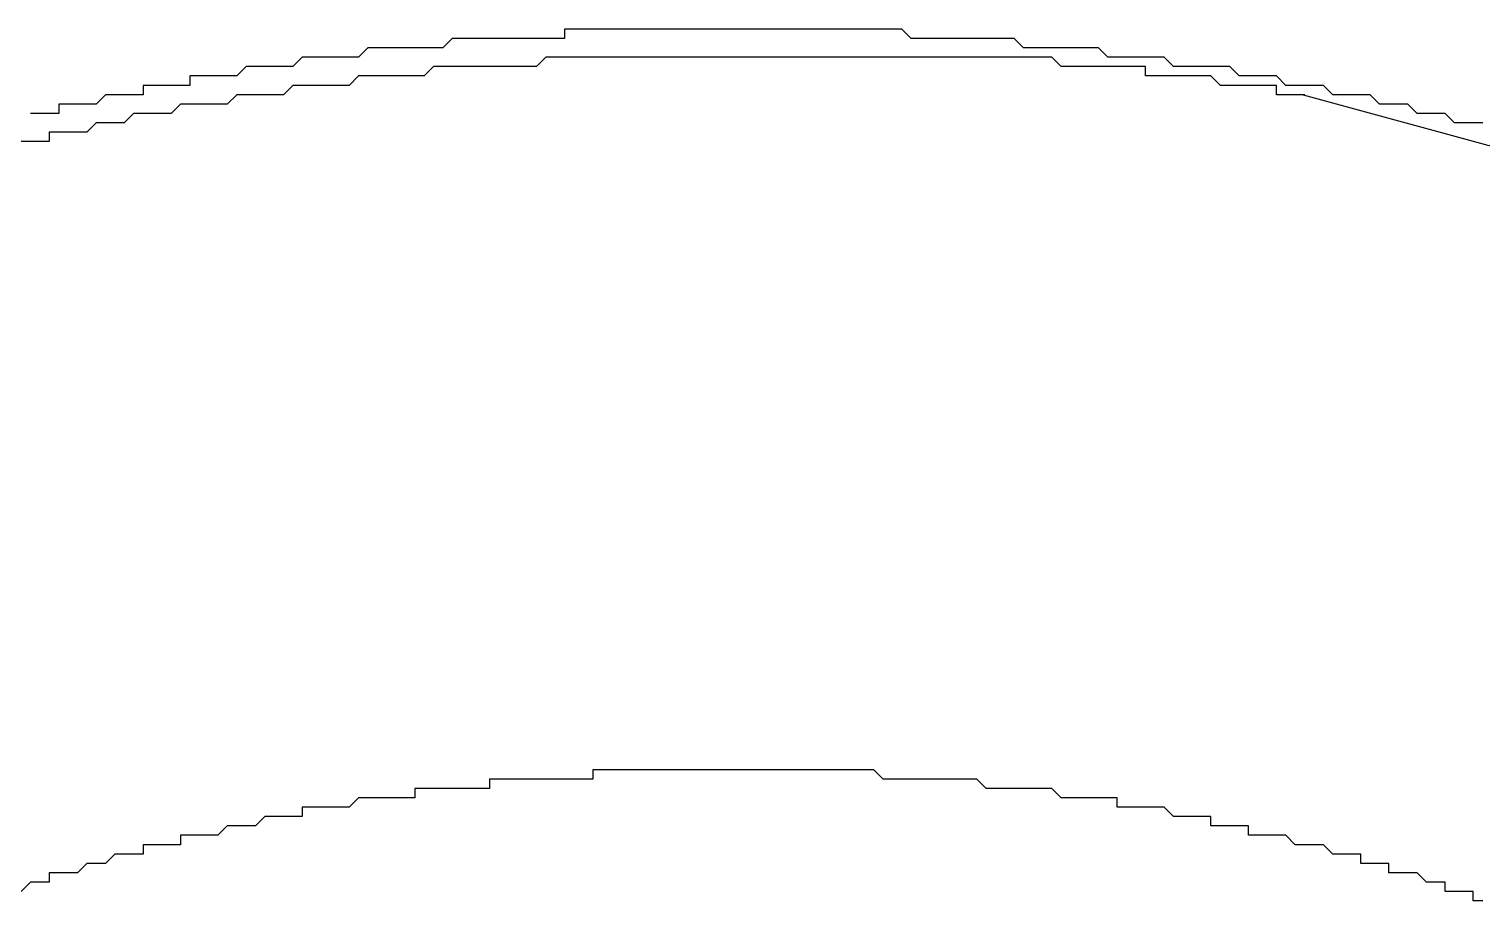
# Model space of a CAD drawing. Header units: inches. Extents: x -233729 to 737493, y -275239 to 196021.
# Drawn here: x 372544.3 to 372699.4, y -220699.8 to -220606.8 of the extents above; entities that cross this region are included whole.
import ezdxf

# ---------------------------------------------------------------- set-up
doc = ezdxf.new("R2010")
doc.units = ezdxf.units.IN
doc.header["$MEASUREMENT"] = 0
doc.layers.add('_FL_FAC_OFFICES', color=252, linetype='Continuous')
doc.layers.add('_FL_FAC_WALLS', color=252, linetype='Continuous')

# ---------------------------------------------------------------- blocks, each defined once
blk = doc.blocks.new('FL_Building')
at = {"layer": '_FL_FAC_OFFICES', "color": 0}
blk.add_line((2259611.54, -304901.9), (2259580.44, -304893.42), dxfattribs=at)
for points in [[(2259519.56, -304886.37, 0), (2259519.56, -304886.37, 0), (2259518.56, -304886.37, 0), (2259517.56, -304886.37, 0), (2259517.56, -304886.37, 0), (2259516.56, -304886.37, 0), (2259516.56, -304886.37, 0), (2259515.56, -304886.37, 0), (2259514.56, -304886.37, 0), (2259514.56, -304886.37, 0), (2259513.56, -304886.37, 0), (2259513.56, -304886.37, 0), (2259512.56, -304886.37, 0), (2259511.56, -304886.37, 0), (2259511.56, -304886.37, 0), (2259510.56, -304886.37, 0), (2259510.56, -304886.37, 0), (2259509.56, -304886.37, 0), (2259509.56, -304886.37, 0), (2259508.56, -304886.37, 0), (2259507.56, -304886.37, 0), (2259507.56, -304886.37, 0), (2259506.56, -304886.37, 0), (2259506.56, -304886.37, 0), (2259505.56, -304886.37, 0), (2259504.56, -304886.37, 0), (2259504.56, -304886.37, 0), (2259503.56, -304886.37, 0), (2259503.56, -304886.37, 0), (2259502.56, -304886.37, 0), (2259501.56, -304886.37, 0), (2259501.56, -304887.37, 0), (2259500.56, -304887.37, 0), (2259500.56, -304887.37, 0), (2259499.56, -304887.37, 0), (2259498.56, -304887.37, 0), (2259498.56, -304887.37, 0), (2259497.56, -304887.37, 0), (2259497.56, -304887.37, 0), (2259496.56, -304887.37, 0), (2259495.56, -304887.37, 0), (2259495.56, -304887.37, 0), (2259494.56, -304887.37, 0), (2259494.56, -304887.37, 0), (2259493.56, -304887.37, 0), (2259492.56, -304887.37, 0), (2259492.56, -304887.37, 0), (2259491.56, -304887.37, 0), (2259491.56, -304887.37, 0), (2259490.56, -304887.37, 0), (2259489.56, -304887.37, 0), (2259489.56, -304887.37, 0), (2259488.56, -304888.37, 0), (2259488.56, -304888.37, 0), (2259487.56, -304888.37, 0), (2259486.56, -304888.37, 0), (2259486.56, -304888.37, 0), (2259485.56, -304888.37, 0), (2259485.56, -304888.37, 0), (2259484.56, -304888.37, 0), (2259484.56, -304888.37, 0), (2259483.56, -304888.37, 0), (2259482.56, -304888.37, 0), (2259482.56, -304888.37, 0), (2259481.56, -304888.37, 0), (2259481.56, -304888.37, 0), (2259480.56, -304888.37, 0), (2259479.56, -304889.37, 0), (2259479.56, -304889.37, 0), (2259478.56, -304889.37, 0), (2259478.56, -304889.37, 0), (2259477.56, -304889.37, 0), (2259476.56, -304889.37, 0), (2259476.56, -304889.37, 0), (2259475.56, -304889.37, 0), (2259475.56, -304889.37, 0), (2259474.56, -304889.37, 0), (2259473.56, -304889.37, 0), (2259473.56, -304889.37, 0), (2259472.56, -304890.37, 0), (2259472.56, -304890.37, 0), (2259471.56, -304890.37, 0), (2259471.56, -304890.37, 0), (2259470.56, -304890.37, 0), (2259469.56, -304890.37, 0), (2259469.56, -304890.37, 0), (2259468.56, -304890.37, 0), (2259468.56, -304890.37, 0), (2259467.56, -304890.37, 0), (2259466.56, -304891.37, 0), (2259466.56, -304891.37, 0), (2259465.56, -304891.37, 0), (2259465.56, -304891.37, 0), (2259464.56, -304891.37, 0), (2259463.56, -304891.37, 0), (2259463.56, -304891.37, 0), (2259462.56, -304891.37, 0), (2259462.56, -304891.37, 0), (2259461.56, -304891.37, 0), (2259461.56, -304892.37, 0), (2259460.56, -304892.37, 0), (2259459.56, -304892.37, 0), (2259459.56, -304892.37, 0), (2259458.56, -304892.37, 0), (2259458.56, -304892.37, 0), (2259457.56, -304892.37, 0), (2259456.56, -304892.37, 0), (2259456.56, -304893.37, 0), (2259455.56, -304893.37, 0), (2259455.56, -304893.37, 0), (2259454.56, -304893.37, 0), (2259454.56, -304893.37, 0), (2259453.56, -304893.37, 0), (2259452.56, -304893.37, 0), (2259452.56, -304893.37, 0), (2259451.56, -304894.37, 0), (2259451.56, -304894.37, 0), (2259450.56, -304894.37, 0), (2259449.56, -304894.37, 0), (2259449.56, -304894.37, 0), (2259448.56, -304894.37, 0), (2259448.56, -304894.37, 0), (2259447.56, -304894.37, 0), (2259447.56, -304895.37, 0), (2259446.56, -304895.37, 0), (2259445.56, -304895.37, 0), (2259445.56, -304895.37, 0), (2259444.56, -304895.37, 0), (2259444.56, -304895.37, 0)], [(2259599.56, -304896.37, 0), (2259598.56, -304896.37, 0), (2259598.56, -304896.37, 0), (2259597.56, -304896.37, 0), (2259596.56, -304896.37, 0), (2259596.56, -304896.37, 0), (2259595.56, -304895.37, 0), (2259594.56, -304895.37, 0), (2259593.56, -304895.37, 0), (2259593.56, -304895.37, 0), (2259592.56, -304895.37, 0), (2259591.56, -304894.37, 0), (2259591.56, -304894.37, 0), (2259590.56, -304894.37, 0), (2259589.56, -304894.37, 0), (2259588.56, -304894.37, 0), (2259588.56, -304894.37, 0), (2259587.56, -304893.37, 0), (2259586.56, -304893.37, 0), (2259586.56, -304893.37, 0), (2259585.56, -304893.37, 0), (2259584.56, -304893.37, 0), (2259583.56, -304893.37, 0), (2259583.56, -304893.37, 0), (2259582.56, -304892.37, 0), (2259581.56, -304892.37, 0), (2259581.56, -304892.37, 0), (2259580.56, -304892.37, 0), (2259579.56, -304892.37, 0), (2259578.56, -304892.37, 0), (2259578.56, -304892.37, 0), (2259577.56, -304891.37, 0), (2259576.56, -304891.37, 0), (2259575.56, -304891.37, 0), (2259575.56, -304891.37, 0), (2259574.56, -304891.37, 0), (2259573.56, -304891.37, 0), (2259573.56, -304891.37, 0), (2259572.56, -304890.37, 0), (2259571.56, -304890.37, 0), (2259570.56, -304890.37, 0), (2259570.56, -304890.37, 0), (2259569.56, -304890.37, 0), (2259568.56, -304890.37, 0), (2259568.56, -304890.37, 0), (2259567.56, -304890.37, 0), (2259566.56, -304890.37, 0), (2259565.56, -304889.37, 0), (2259565.56, -304889.37, 0), (2259564.56, -304889.37, 0), (2259563.56, -304889.37, 0), (2259562.56, -304889.37, 0), (2259562.56, -304889.37, 0), (2259561.56, -304889.37, 0), (2259560.56, -304889.37, 0), (2259560.56, -304889.37, 0), (2259559.56, -304889.37, 0), (2259558.56, -304888.37, 0), (2259557.56, -304888.37, 0), (2259557.56, -304888.37, 0), (2259556.56, -304888.37, 0), (2259555.56, -304888.37, 0), (2259554.56, -304888.37, 0), (2259554.56, -304888.37, 0), (2259553.56, -304888.37, 0), (2259552.56, -304888.37, 0), (2259551.56, -304888.37, 0), (2259551.56, -304888.37, 0), (2259550.56, -304888.37, 0), (2259549.56, -304887.37, 0), (2259549.56, -304887.37, 0), (2259548.56, -304887.37, 0), (2259547.56, -304887.37, 0), (2259546.56, -304887.37, 0), (2259546.56, -304887.37, 0), (2259545.56, -304887.37, 0), (2259544.56, -304887.37, 0), (2259543.56, -304887.37, 0), (2259543.56, -304887.37, 0), (2259542.56, -304887.37, 0), (2259541.56, -304887.37, 0), (2259541.56, -304887.37, 0), (2259540.56, -304887.37, 0), (2259539.56, -304887.37, 0), (2259538.56, -304887.37, 0), (2259538.56, -304887.37, 0), (2259537.56, -304886.37, 0), (2259536.56, -304886.37, 0), (2259535.56, -304886.37, 0), (2259535.56, -304886.37, 0), (2259534.56, -304886.37, 0), (2259533.56, -304886.37, 0), (2259532.56, -304886.37, 0), (2259532.56, -304886.37, 0), (2259531.56, -304886.37, 0), (2259530.56, -304886.37, 0), (2259530.56, -304886.37, 0), (2259529.56, -304886.37, 0), (2259528.56, -304886.37, 0), (2259527.56, -304886.37, 0), (2259527.56, -304886.37, 0), (2259526.56, -304886.37, 0), (2259525.56, -304886.37, 0), (2259524.56, -304886.37, 0), (2259524.56, -304886.37, 0), (2259523.56, -304886.37, 0), (2259522.56, -304886.37, 0), (2259521.56, -304886.37, 0), (2259521.56, -304886.37, 0), (2259520.56, -304886.37, 0), (2259519.56, -304886.37, 0)], [(2259599.56, -304896.37, 0), (2259598.56, -304896.37, 0), (2259598.56, -304896.37, 0), (2259597.56, -304896.37, 0), (2259596.56, -304896.37, 0), (2259596.56, -304896.37, 0), (2259595.56, -304895.37, 0), (2259594.56, -304895.37, 0), (2259593.56, -304895.37, 0), (2259593.56, -304895.37, 0), (2259592.56, -304895.37, 0), (2259591.56, -304894.37, 0), (2259591.56, -304894.37, 0), (2259590.56, -304894.37, 0), (2259589.56, -304894.37, 0), (2259588.56, -304894.37, 0), (2259588.56, -304894.37, 0), (2259587.56, -304893.37, 0), (2259586.56, -304893.37, 0), (2259586.56, -304893.37, 0), (2259585.56, -304893.37, 0), (2259584.56, -304893.37, 0), (2259583.56, -304893.37, 0), (2259583.56, -304893.37, 0), (2259582.56, -304892.37, 0), (2259581.56, -304892.37, 0), (2259581.56, -304892.37, 0), (2259580.56, -304892.37, 0), (2259579.56, -304892.37, 0), (2259578.56, -304892.37, 0), (2259578.56, -304892.37, 0), (2259577.56, -304891.37, 0), (2259576.56, -304891.37, 0), (2259575.56, -304891.37, 0), (2259575.56, -304891.37, 0), (2259574.56, -304891.37, 0), (2259573.56, -304891.37, 0), (2259573.56, -304891.37, 0), (2259572.56, -304890.37, 0), (2259571.56, -304890.37, 0), (2259570.56, -304890.37, 0), (2259570.56, -304890.37, 0), (2259569.56, -304890.37, 0), (2259568.56, -304890.37, 0), (2259568.56, -304890.37, 0), (2259567.56, -304890.37, 0), (2259566.56, -304890.37, 0), (2259565.56, -304889.37, 0), (2259565.56, -304889.37, 0), (2259564.56, -304889.37, 0), (2259563.56, -304889.37, 0), (2259562.56, -304889.37, 0), (2259562.56, -304889.37, 0), (2259561.56, -304889.37, 0), (2259560.56, -304889.37, 0), (2259560.56, -304889.37, 0), (2259559.56, -304889.37, 0), (2259558.56, -304888.37, 0), (2259557.56, -304888.37, 0), (2259557.56, -304888.37, 0), (2259556.56, -304888.37, 0), (2259555.56, -304888.37, 0), (2259554.56, -304888.37, 0), (2259554.56, -304888.37, 0), (2259553.56, -304888.37, 0), (2259552.56, -304888.37, 0), (2259551.56, -304888.37, 0), (2259551.56, -304888.37, 0), (2259550.56, -304888.37, 0), (2259549.56, -304887.37, 0), (2259549.56, -304887.37, 0), (2259548.56, -304887.37, 0), (2259547.56, -304887.37, 0), (2259546.56, -304887.37, 0), (2259546.56, -304887.37, 0), (2259545.56, -304887.37, 0), (2259544.56, -304887.37, 0), (2259543.56, -304887.37, 0), (2259543.56, -304887.37, 0), (2259542.56, -304887.37, 0), (2259541.56, -304887.37, 0), (2259541.56, -304887.37, 0), (2259540.56, -304887.37, 0), (2259539.56, -304887.37, 0), (2259538.56, -304887.37, 0), (2259538.56, -304887.37, 0), (2259537.56, -304886.37, 0), (2259536.56, -304886.37, 0), (2259535.56, -304886.37, 0), (2259535.56, -304886.37, 0), (2259534.56, -304886.37, 0), (2259533.56, -304886.37, 0), (2259532.56, -304886.37, 0), (2259532.56, -304886.37, 0), (2259531.56, -304886.37, 0), (2259530.56, -304886.37, 0), (2259530.56, -304886.37, 0), (2259529.56, -304886.37, 0), (2259528.56, -304886.37, 0), (2259527.56, -304886.37, 0), (2259527.56, -304886.37, 0), (2259526.56, -304886.37, 0), (2259525.56, -304886.37, 0), (2259524.56, -304886.37, 0), (2259524.56, -304886.37, 0), (2259523.56, -304886.37, 0), (2259522.56, -304886.37, 0), (2259521.56, -304886.37, 0), (2259521.56, -304886.37, 0), (2259520.56, -304886.37, 0), (2259519.56, -304886.37, 0)], [(2259519.56, -304889.37, 0), (2259519.56, -304889.37, 0), (2259518.56, -304889.37, 0), (2259517.56, -304889.37, 0), (2259516.56, -304889.37, 0), (2259516.56, -304889.37, 0), (2259515.56, -304889.37, 0), (2259514.56, -304889.37, 0), (2259513.56, -304889.37, 0), (2259513.56, -304889.37, 0), (2259512.56, -304889.37, 0), (2259511.56, -304889.37, 0), (2259510.56, -304889.37, 0), (2259510.56, -304889.37, 0), (2259509.56, -304889.37, 0), (2259508.56, -304889.37, 0), (2259507.56, -304889.37, 0), (2259507.56, -304889.37, 0), (2259506.56, -304889.37, 0), (2259505.56, -304889.37, 0), (2259505.56, -304889.37, 0), (2259504.56, -304889.37, 0), (2259503.56, -304889.37, 0), (2259502.56, -304889.37, 0), (2259502.56, -304889.37, 0), (2259501.56, -304889.37, 0), (2259500.56, -304889.37, 0), (2259499.56, -304889.37, 0), (2259499.56, -304889.37, 0), (2259498.56, -304890.37, 0), (2259497.56, -304890.37, 0), (2259496.56, -304890.37, 0), (2259496.56, -304890.37, 0), (2259495.56, -304890.37, 0), (2259494.56, -304890.37, 0), (2259494.56, -304890.37, 0), (2259493.56, -304890.37, 0), (2259492.56, -304890.37, 0), (2259491.56, -304890.37, 0), (2259491.56, -304890.37, 0), (2259490.56, -304890.37, 0), (2259489.56, -304890.37, 0), (2259488.56, -304890.37, 0), (2259488.56, -304890.37, 0), (2259487.56, -304890.37, 0), (2259486.56, -304891.37, 0), (2259485.56, -304891.37, 0), (2259485.56, -304891.37, 0), (2259484.56, -304891.37, 0), (2259483.56, -304891.37, 0), (2259483.56, -304891.37, 0), (2259482.56, -304891.37, 0), (2259481.56, -304891.37, 0), (2259480.56, -304891.37, 0), (2259480.56, -304891.37, 0), (2259479.56, -304891.37, 0), (2259478.56, -304892.37, 0), (2259477.56, -304892.37, 0), (2259477.56, -304892.37, 0), (2259476.56, -304892.37, 0), (2259475.56, -304892.37, 0), (2259475.56, -304892.37, 0), (2259474.56, -304892.37, 0), (2259473.56, -304892.37, 0), (2259472.56, -304892.37, 0), (2259472.56, -304892.37, 0), (2259471.56, -304893.37, 0), (2259470.56, -304893.37, 0), (2259469.56, -304893.37, 0), (2259469.56, -304893.37, 0), (2259468.56, -304893.37, 0), (2259467.56, -304893.37, 0), (2259467.56, -304893.37, 0), (2259466.56, -304893.37, 0), (2259465.56, -304894.37, 0), (2259464.56, -304894.37, 0), (2259464.56, -304894.37, 0), (2259463.56, -304894.37, 0), (2259462.56, -304894.37, 0), (2259462.56, -304894.37, 0), (2259461.56, -304894.37, 0), (2259460.56, -304894.37, 0), (2259459.56, -304895.37, 0), (2259459.56, -304895.37, 0), (2259458.56, -304895.37, 0), (2259457.56, -304895.37, 0), (2259456.56, -304895.37, 0), (2259456.56, -304895.37, 0), (2259455.56, -304895.37, 0), (2259454.56, -304896.37, 0), (2259454.56, -304896.37, 0), (2259453.56, -304896.37, 0), (2259452.56, -304896.37, 0), (2259451.56, -304896.37, 0), (2259451.56, -304896.37, 0), (2259450.56, -304897.37, 0), (2259449.56, -304897.37, 0), (2259449.56, -304897.37, 0), (2259448.56, -304897.37, 0), (2259447.56, -304897.37, 0), (2259446.56, -304897.37, 0), (2259446.56, -304898.37, 0), (2259445.56, -304898.37, 0), (2259444.56, -304898.37, 0), (2259444.56, -304898.37, 0), (2259443.56, -304898.37, 0)], [(2259580.56, -304893.37, 0), (2259579.56, -304893.37, 0), (2259579.56, -304893.37, 0), (2259578.56, -304893.37, 0), (2259578.56, -304893.37, 0), (2259578.56, -304893.37, 0), (2259577.56, -304893.37, 0), (2259577.56, -304892.37, 0), (2259576.56, -304892.37, 0), (2259576.56, -304892.37, 0), (2259575.56, -304892.37, 0), (2259575.56, -304892.37, 0), (2259574.56, -304892.37, 0), (2259574.56, -304892.37, 0), (2259573.56, -304892.37, 0), (2259573.56, -304892.37, 0), (2259572.56, -304892.37, 0), (2259572.56, -304892.37, 0), (2259571.56, -304892.37, 0), (2259571.56, -304892.37, 0), (2259570.56, -304891.37, 0), (2259570.56, -304891.37, 0), (2259570.56, -304891.37, 0), (2259569.56, -304891.37, 0), (2259569.56, -304891.37, 0), (2259568.56, -304891.37, 0), (2259568.56, -304891.37, 0), (2259567.56, -304891.37, 0), (2259567.56, -304891.37, 0), (2259566.56, -304891.37, 0), (2259566.56, -304891.37, 0), (2259565.56, -304891.37, 0), (2259565.56, -304891.37, 0), (2259564.56, -304891.37, 0), (2259564.56, -304891.37, 0), (2259563.56, -304891.37, 0), (2259563.56, -304890.37, 0), (2259562.56, -304890.37, 0), (2259562.56, -304890.37, 0), (2259562.56, -304890.37, 0), (2259561.56, -304890.37, 0), (2259561.56, -304890.37, 0), (2259560.56, -304890.37, 0), (2259560.56, -304890.37, 0), (2259559.56, -304890.37, 0), (2259559.56, -304890.37, 0), (2259558.56, -304890.37, 0), (2259558.56, -304890.37, 0), (2259557.56, -304890.37, 0), (2259557.56, -304890.37, 0), (2259556.56, -304890.37, 0), (2259556.56, -304890.37, 0), (2259555.56, -304890.37, 0), (2259555.56, -304890.37, 0), (2259554.56, -304890.37, 0), (2259554.56, -304890.37, 0), (2259553.56, -304889.37, 0), (2259553.56, -304889.37, 0), (2259553.56, -304889.37, 0), (2259552.56, -304889.37, 0), (2259552.56, -304889.37, 0), (2259551.56, -304889.37, 0), (2259551.56, -304889.37, 0), (2259550.56, -304889.37, 0), (2259550.56, -304889.37, 0), (2259549.56, -304889.37, 0), (2259549.56, -304889.37, 0), (2259548.56, -304889.37, 0), (2259548.56, -304889.37, 0), (2259547.56, -304889.37, 0), (2259547.56, -304889.37, 0), (2259546.56, -304889.37, 0), (2259546.56, -304889.37, 0), (2259545.56, -304889.37, 0), (2259545.56, -304889.37, 0), (2259544.56, -304889.37, 0), (2259544.56, -304889.37, 0), (2259544.56, -304889.37, 0), (2259543.56, -304889.37, 0), (2259543.56, -304889.37, 0), (2259542.56, -304889.37, 0), (2259542.56, -304889.37, 0), (2259541.56, -304889.37, 0), (2259541.56, -304889.37, 0), (2259540.56, -304889.37, 0), (2259540.56, -304889.37, 0), (2259539.56, -304889.37, 0), (2259539.56, -304889.37, 0), (2259538.56, -304889.37, 0), (2259538.56, -304889.37, 0), (2259537.56, -304889.37, 0), (2259537.56, -304889.37, 0), (2259536.56, -304889.37, 0), (2259536.56, -304889.37, 0), (2259535.56, -304889.37, 0), (2259535.56, -304889.37, 0), (2259534.56, -304889.37, 0), (2259534.56, -304889.37, 0), (2259534.56, -304889.37, 0), (2259533.56, -304889.37, 0), (2259533.56, -304889.37, 0), (2259532.56, -304889.37, 0), (2259532.56, -304889.37, 0), (2259531.56, -304889.37, 0), (2259531.56, -304889.37, 0), (2259530.56, -304889.37, 0), (2259530.56, -304889.37, 0), (2259529.56, -304889.37, 0), (2259529.56, -304889.37, 0), (2259528.56, -304889.37, 0), (2259528.56, -304889.37, 0), (2259527.56, -304889.37, 0), (2259527.56, -304889.37, 0), (2259526.56, -304889.37, 0), (2259526.56, -304889.37, 0), (2259525.56, -304889.37, 0), (2259525.56, -304889.37, 0), (2259524.56, -304889.37, 0), (2259524.56, -304889.37, 0), (2259524.56, -304889.37, 0), (2259523.56, -304889.37, 0), (2259523.56, -304889.37, 0), (2259522.56, -304889.37, 0), (2259522.56, -304889.37, 0), (2259521.56, -304889.37, 0), (2259521.56, -304889.37, 0), (2259520.56, -304889.37, 0), (2259520.56, -304889.37, 0), (2259519.56, -304889.37, 0)], [(2259519.56, -304965.37, 0), (2259519.56, -304965.37, 0), (2259518.56, -304965.37, 0), (2259518.56, -304965.37, 0), (2259517.56, -304965.37, 0), (2259516.56, -304965.37, 0), (2259516.56, -304965.37, 0), (2259515.56, -304965.37, 0), (2259515.56, -304965.37, 0), (2259514.56, -304965.37, 0), (2259514.56, -304965.37, 0), (2259513.56, -304965.37, 0), (2259513.56, -304965.37, 0), (2259512.56, -304965.37, 0), (2259511.56, -304965.37, 0), (2259511.56, -304965.37, 0), (2259510.56, -304965.37, 0), (2259510.56, -304965.37, 0), (2259509.56, -304965.37, 0), (2259509.56, -304965.37, 0), (2259508.56, -304965.37, 0), (2259508.56, -304965.37, 0), (2259507.56, -304965.37, 0), (2259506.56, -304965.37, 0), (2259506.56, -304965.37, 0), (2259505.56, -304965.37, 0), (2259505.56, -304965.37, 0), (2259504.56, -304965.37, 0), (2259504.56, -304966.37, 0), (2259503.56, -304966.37, 0), (2259503.56, -304966.37, 0), (2259502.56, -304966.37, 0), (2259501.56, -304966.37, 0), (2259501.56, -304966.37, 0), (2259500.56, -304966.37, 0), (2259500.56, -304966.37, 0), (2259499.56, -304966.37, 0), (2259499.56, -304966.37, 0), (2259498.56, -304966.37, 0), (2259498.56, -304966.37, 0), (2259497.56, -304966.37, 0), (2259496.56, -304966.37, 0), (2259496.56, -304966.37, 0), (2259495.56, -304966.37, 0), (2259495.56, -304966.37, 0), (2259494.56, -304966.37, 0), (2259494.56, -304966.37, 0), (2259493.56, -304966.37, 0), (2259493.56, -304967.37, 0), (2259492.56, -304967.37, 0), (2259491.56, -304967.37, 0), (2259491.56, -304967.37, 0), (2259490.56, -304967.37, 0), (2259490.56, -304967.37, 0), (2259489.56, -304967.37, 0), (2259489.56, -304967.37, 0), (2259488.56, -304967.37, 0), (2259488.56, -304967.37, 0), (2259487.56, -304967.37, 0), (2259486.56, -304967.37, 0), (2259486.56, -304967.37, 0), (2259485.56, -304967.37, 0), (2259485.56, -304968.37, 0), (2259484.56, -304968.37, 0), (2259484.56, -304968.37, 0), (2259483.56, -304968.37, 0), (2259483.56, -304968.37, 0), (2259482.56, -304968.37, 0), (2259482.56, -304968.37, 0), (2259481.56, -304968.37, 0), (2259480.56, -304968.37, 0), (2259480.56, -304968.37, 0), (2259479.56, -304968.37, 0), (2259479.56, -304968.37, 0), (2259478.56, -304969.37, 0), (2259478.56, -304969.37, 0), (2259477.56, -304969.37, 0), (2259477.56, -304969.37, 0), (2259476.56, -304969.37, 0), (2259475.56, -304969.37, 0), (2259475.56, -304969.37, 0), (2259474.56, -304969.37, 0), (2259474.56, -304969.37, 0), (2259473.56, -304969.37, 0), (2259473.56, -304970.37, 0), (2259472.56, -304970.37, 0), (2259472.56, -304970.37, 0), (2259471.56, -304970.37, 0), (2259471.56, -304970.37, 0), (2259470.56, -304970.37, 0), (2259469.56, -304970.37, 0), (2259469.56, -304970.37, 0), (2259468.56, -304971.37, 0), (2259468.56, -304971.37, 0), (2259467.56, -304971.37, 0), (2259467.56, -304971.37, 0), (2259466.56, -304971.37, 0), (2259466.56, -304971.37, 0), (2259465.56, -304971.37, 0), (2259465.56, -304971.37, 0), (2259464.56, -304972.37, 0), (2259464.56, -304972.37, 0), (2259463.56, -304972.37, 0), (2259462.56, -304972.37, 0), (2259462.56, -304972.37, 0), (2259461.56, -304972.37, 0), (2259461.56, -304972.37, 0), (2259460.56, -304972.37, 0), (2259460.56, -304973.37, 0), (2259459.56, -304973.37, 0), (2259459.56, -304973.37, 0), (2259458.56, -304973.37, 0), (2259458.56, -304973.37, 0), (2259457.56, -304973.37, 0), (2259456.56, -304973.37, 0), (2259456.56, -304974.37, 0), (2259455.56, -304974.37, 0), (2259455.56, -304974.37, 0), (2259454.56, -304974.37, 0), (2259454.56, -304974.37, 0), (2259453.56, -304974.37, 0), (2259453.56, -304974.37, 0), (2259452.56, -304975.37, 0), (2259452.56, -304975.37, 0), (2259451.56, -304975.37, 0), (2259451.56, -304975.37, 0), (2259450.56, -304975.37, 0), (2259450.56, -304975.37, 0), (2259449.56, -304976.37, 0)], [(2259589.56, -304976.37, 0), (2259589.56, -304975.37, 0), (2259588.56, -304975.37, 0), (2259588.56, -304975.37, 0), (2259587.56, -304975.37, 0), (2259587.56, -304975.37, 0), (2259586.56, -304975.37, 0), (2259586.56, -304974.37, 0), (2259585.56, -304974.37, 0), (2259585.56, -304974.37, 0), (2259584.56, -304974.37, 0), (2259584.56, -304974.37, 0), (2259583.56, -304974.37, 0), (2259583.56, -304974.37, 0), (2259582.56, -304973.37, 0), (2259581.56, -304973.37, 0), (2259581.56, -304973.37, 0), (2259580.56, -304973.37, 0), (2259580.56, -304973.37, 0), (2259579.56, -304973.37, 0), (2259579.56, -304973.37, 0), (2259578.56, -304972.37, 0), (2259578.56, -304972.37, 0), (2259577.56, -304972.37, 0), (2259577.56, -304972.37, 0), (2259576.56, -304972.37, 0), (2259576.56, -304972.37, 0), (2259575.56, -304972.37, 0), (2259574.56, -304972.37, 0), (2259574.56, -304971.37, 0), (2259573.56, -304971.37, 0), (2259573.56, -304971.37, 0), (2259572.56, -304971.37, 0), (2259572.56, -304971.37, 0), (2259571.56, -304971.37, 0), (2259571.56, -304971.37, 0), (2259570.56, -304971.37, 0), (2259570.56, -304970.37, 0), (2259569.56, -304970.37, 0), (2259568.56, -304970.37, 0), (2259568.56, -304970.37, 0), (2259567.56, -304970.37, 0), (2259567.56, -304970.37, 0), (2259566.56, -304970.37, 0), (2259566.56, -304970.37, 0), (2259565.56, -304969.37, 0), (2259565.56, -304969.37, 0), (2259564.56, -304969.37, 0), (2259564.56, -304969.37, 0), (2259563.56, -304969.37, 0), (2259562.56, -304969.37, 0), (2259562.56, -304969.37, 0), (2259561.56, -304969.37, 0), (2259561.56, -304969.37, 0), (2259560.56, -304969.37, 0), (2259560.56, -304968.37, 0), (2259559.56, -304968.37, 0), (2259559.56, -304968.37, 0), (2259558.56, -304968.37, 0), (2259558.56, -304968.37, 0), (2259557.56, -304968.37, 0), (2259556.56, -304968.37, 0), (2259556.56, -304968.37, 0), (2259555.56, -304968.37, 0), (2259555.56, -304968.37, 0), (2259554.56, -304968.37, 0), (2259554.56, -304968.37, 0), (2259553.56, -304967.37, 0), (2259553.56, -304967.37, 0), (2259552.56, -304967.37, 0), (2259551.56, -304967.37, 0), (2259551.56, -304967.37, 0), (2259550.56, -304967.37, 0), (2259550.56, -304967.37, 0), (2259549.56, -304967.37, 0), (2259549.56, -304967.37, 0), (2259548.56, -304967.37, 0), (2259548.56, -304967.37, 0), (2259547.56, -304967.37, 0), (2259546.56, -304967.37, 0), (2259546.56, -304967.37, 0), (2259545.56, -304966.37, 0), (2259545.56, -304966.37, 0), (2259544.56, -304966.37, 0), (2259544.56, -304966.37, 0), (2259543.56, -304966.37, 0), (2259543.56, -304966.37, 0), (2259542.56, -304966.37, 0), (2259541.56, -304966.37, 0), (2259541.56, -304966.37, 0), (2259540.56, -304966.37, 0), (2259540.56, -304966.37, 0), (2259539.56, -304966.37, 0), (2259539.56, -304966.37, 0), (2259538.56, -304966.37, 0), (2259538.56, -304966.37, 0), (2259537.56, -304966.37, 0), (2259536.56, -304966.37, 0), (2259536.56, -304966.37, 0), (2259535.56, -304966.37, 0), (2259535.56, -304966.37, 0), (2259534.56, -304965.37, 0), (2259534.56, -304965.37, 0), (2259533.56, -304965.37, 0), (2259533.56, -304965.37, 0), (2259532.56, -304965.37, 0), (2259531.56, -304965.37, 0), (2259531.56, -304965.37, 0), (2259530.56, -304965.37, 0), (2259530.56, -304965.37, 0), (2259529.56, -304965.37, 0), (2259529.56, -304965.37, 0), (2259528.56, -304965.37, 0), (2259528.56, -304965.37, 0), (2259527.56, -304965.37, 0), (2259526.56, -304965.37, 0), (2259526.56, -304965.37, 0), (2259525.56, -304965.37, 0), (2259525.56, -304965.37, 0), (2259524.56, -304965.37, 0), (2259524.56, -304965.37, 0), (2259523.56, -304965.37, 0), (2259523.56, -304965.37, 0), (2259522.56, -304965.37, 0), (2259521.56, -304965.37, 0), (2259521.56, -304965.37, 0), (2259520.56, -304965.37, 0), (2259520.56, -304965.37, 0), (2259519.56, -304965.37, 0)], [(2259449.56, -304976.37, 0), (2259449.56, -304976.37, 0), (2259448.56, -304976.37, 0), (2259448.56, -304976.37, 0), (2259447.56, -304976.37, 0), (2259447.56, -304976.37, 0), (2259446.56, -304976.37, 0), (2259446.56, -304977.37, 0), (2259446.56, -304977.37, 0), (2259445.56, -304977.37, 0), (2259445.56, -304977.37, 0), (2259444.56, -304977.37, 0), (2259444.56, -304977.37, 0), (2259444.56, -304977.37, 0), (2259443.56, -304978.37, 0)], [(2259599.56, -304979.37, 0), (2259598.56, -304979.37, 0), (2259598.56, -304978.37, 0), (2259597.56, -304978.37, 0), (2259597.56, -304978.37, 0), (2259597.56, -304978.37, 0), (2259596.56, -304978.37, 0), (2259596.56, -304978.37, 0), (2259595.56, -304978.37, 0), (2259595.56, -304977.37, 0), (2259595.56, -304977.37, 0), (2259594.56, -304977.37, 0), (2259594.56, -304977.37, 0), (2259593.56, -304977.37, 0), (2259593.56, -304977.37, 0), (2259593.56, -304977.37, 0), (2259592.56, -304976.37, 0), (2259592.56, -304976.37, 0), (2259591.56, -304976.37, 0), (2259591.56, -304976.37, 0), (2259591.56, -304976.37, 0), (2259590.56, -304976.37, 0), (2259590.56, -304976.37, 0), (2259589.56, -304976.37, 0)]]:
    blk.add_polyline3d(points, dxfattribs=at)
blk = doc.blocks.new('A$C667968a6')
at = {"layer": '_FL_FAC_WALLS', "linetype": 'Continuous', "lineweight": -3}
blk.add_blockref('FL_Building', (-2249813.75, 156686.16), dxfattribs=at)

msp = doc.modelspace()

# ---------------------------------------------------------------- block references
msp.add_blockref('A$C667968a6', (362913.6874, -72406.61113, -162219.4368))

doc.saveas('drawing.dxf')
